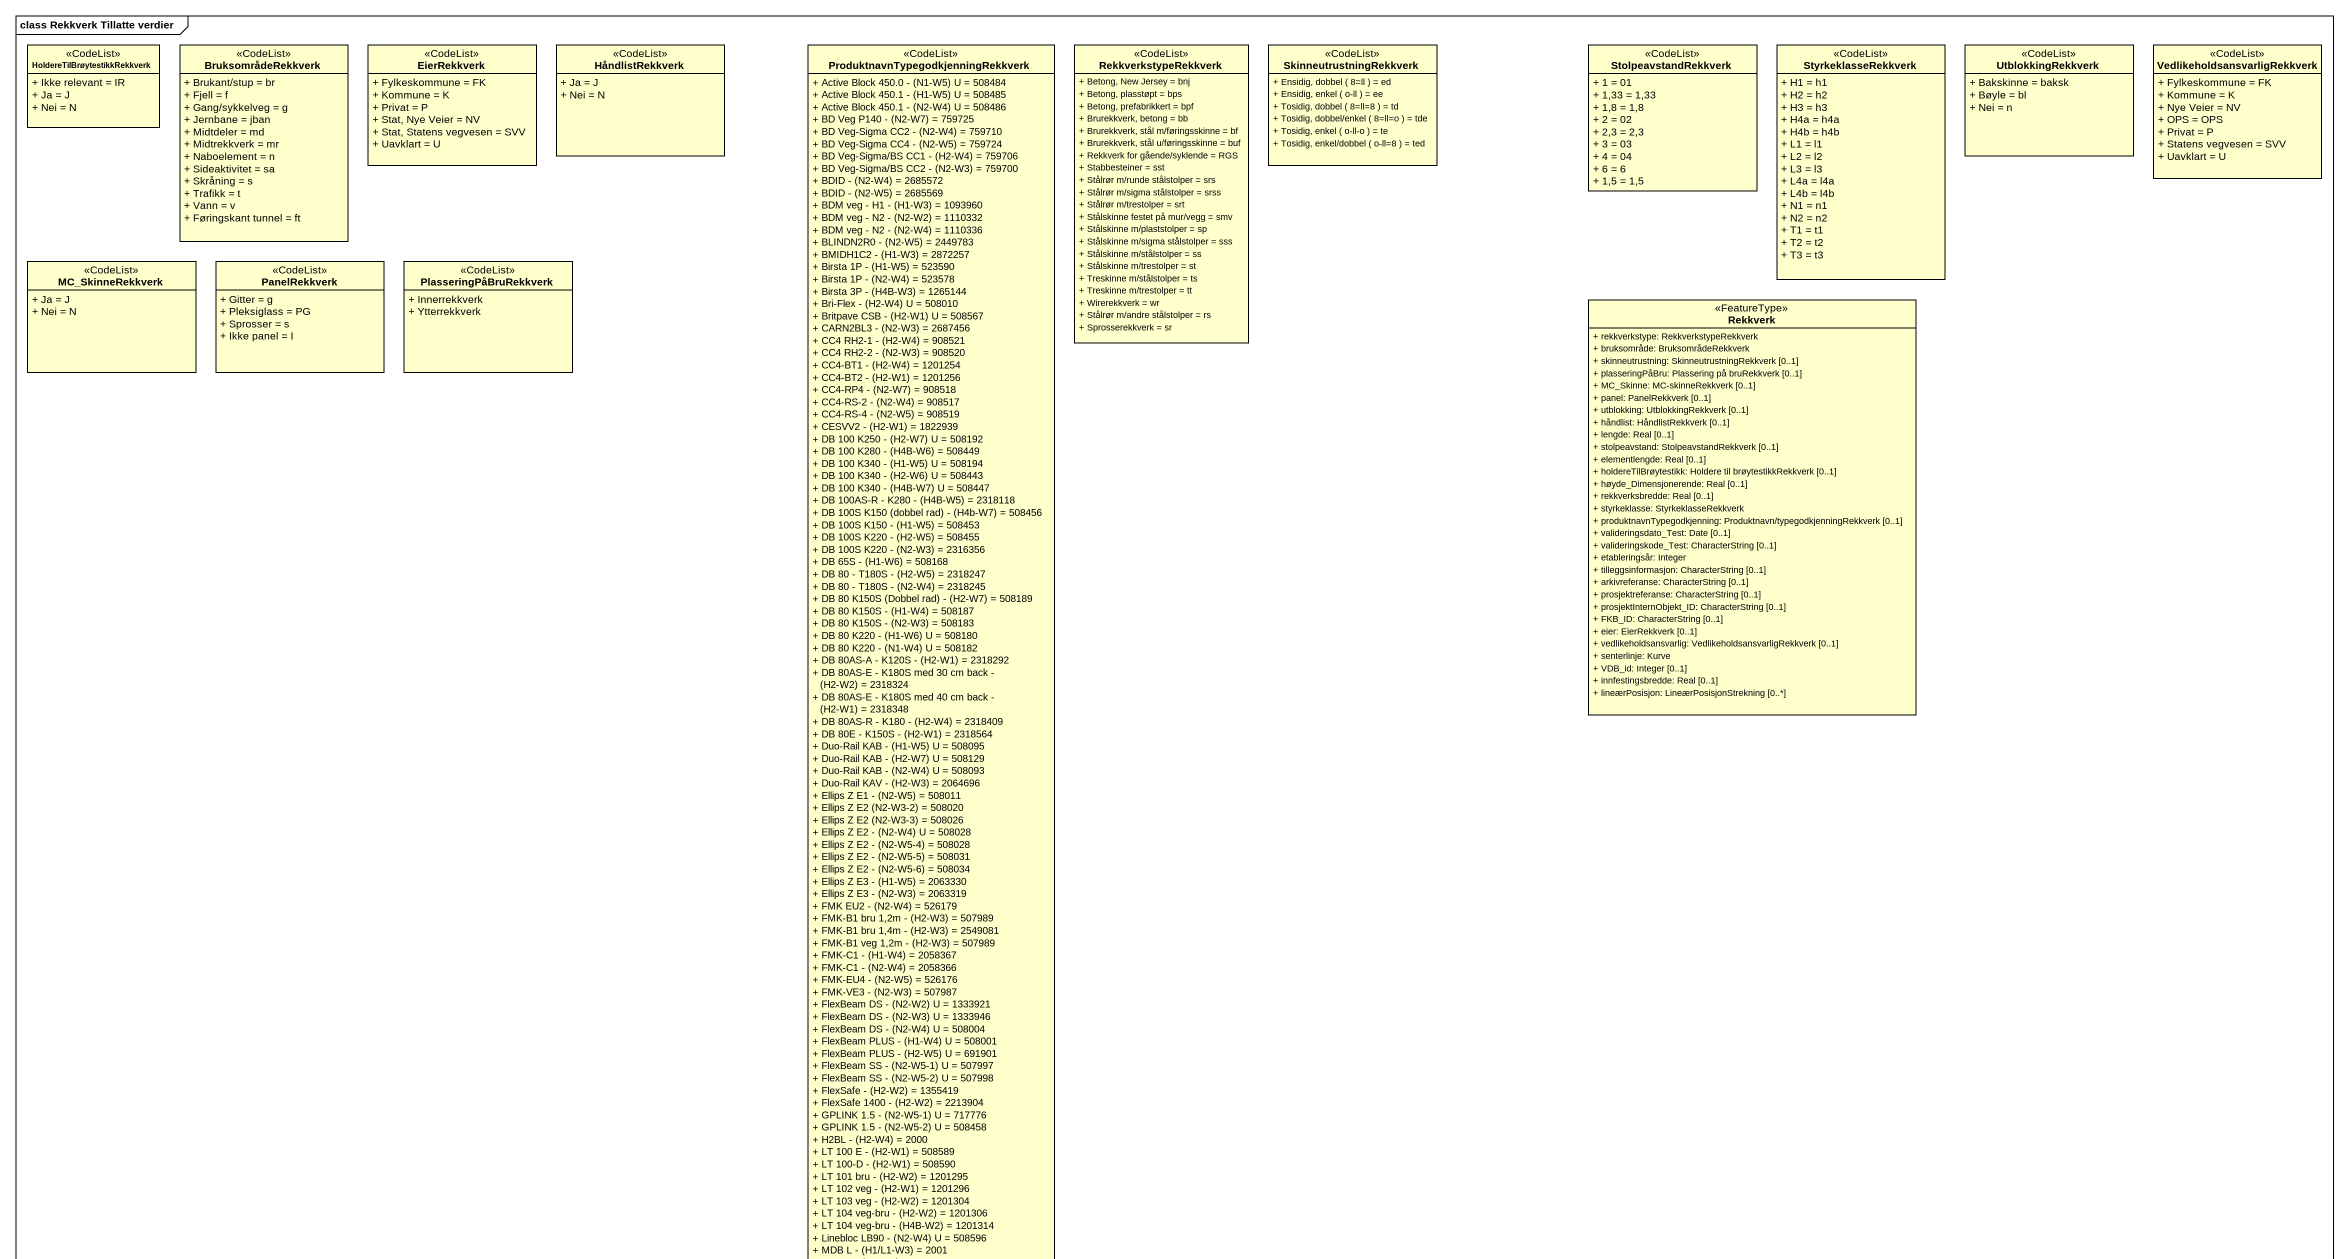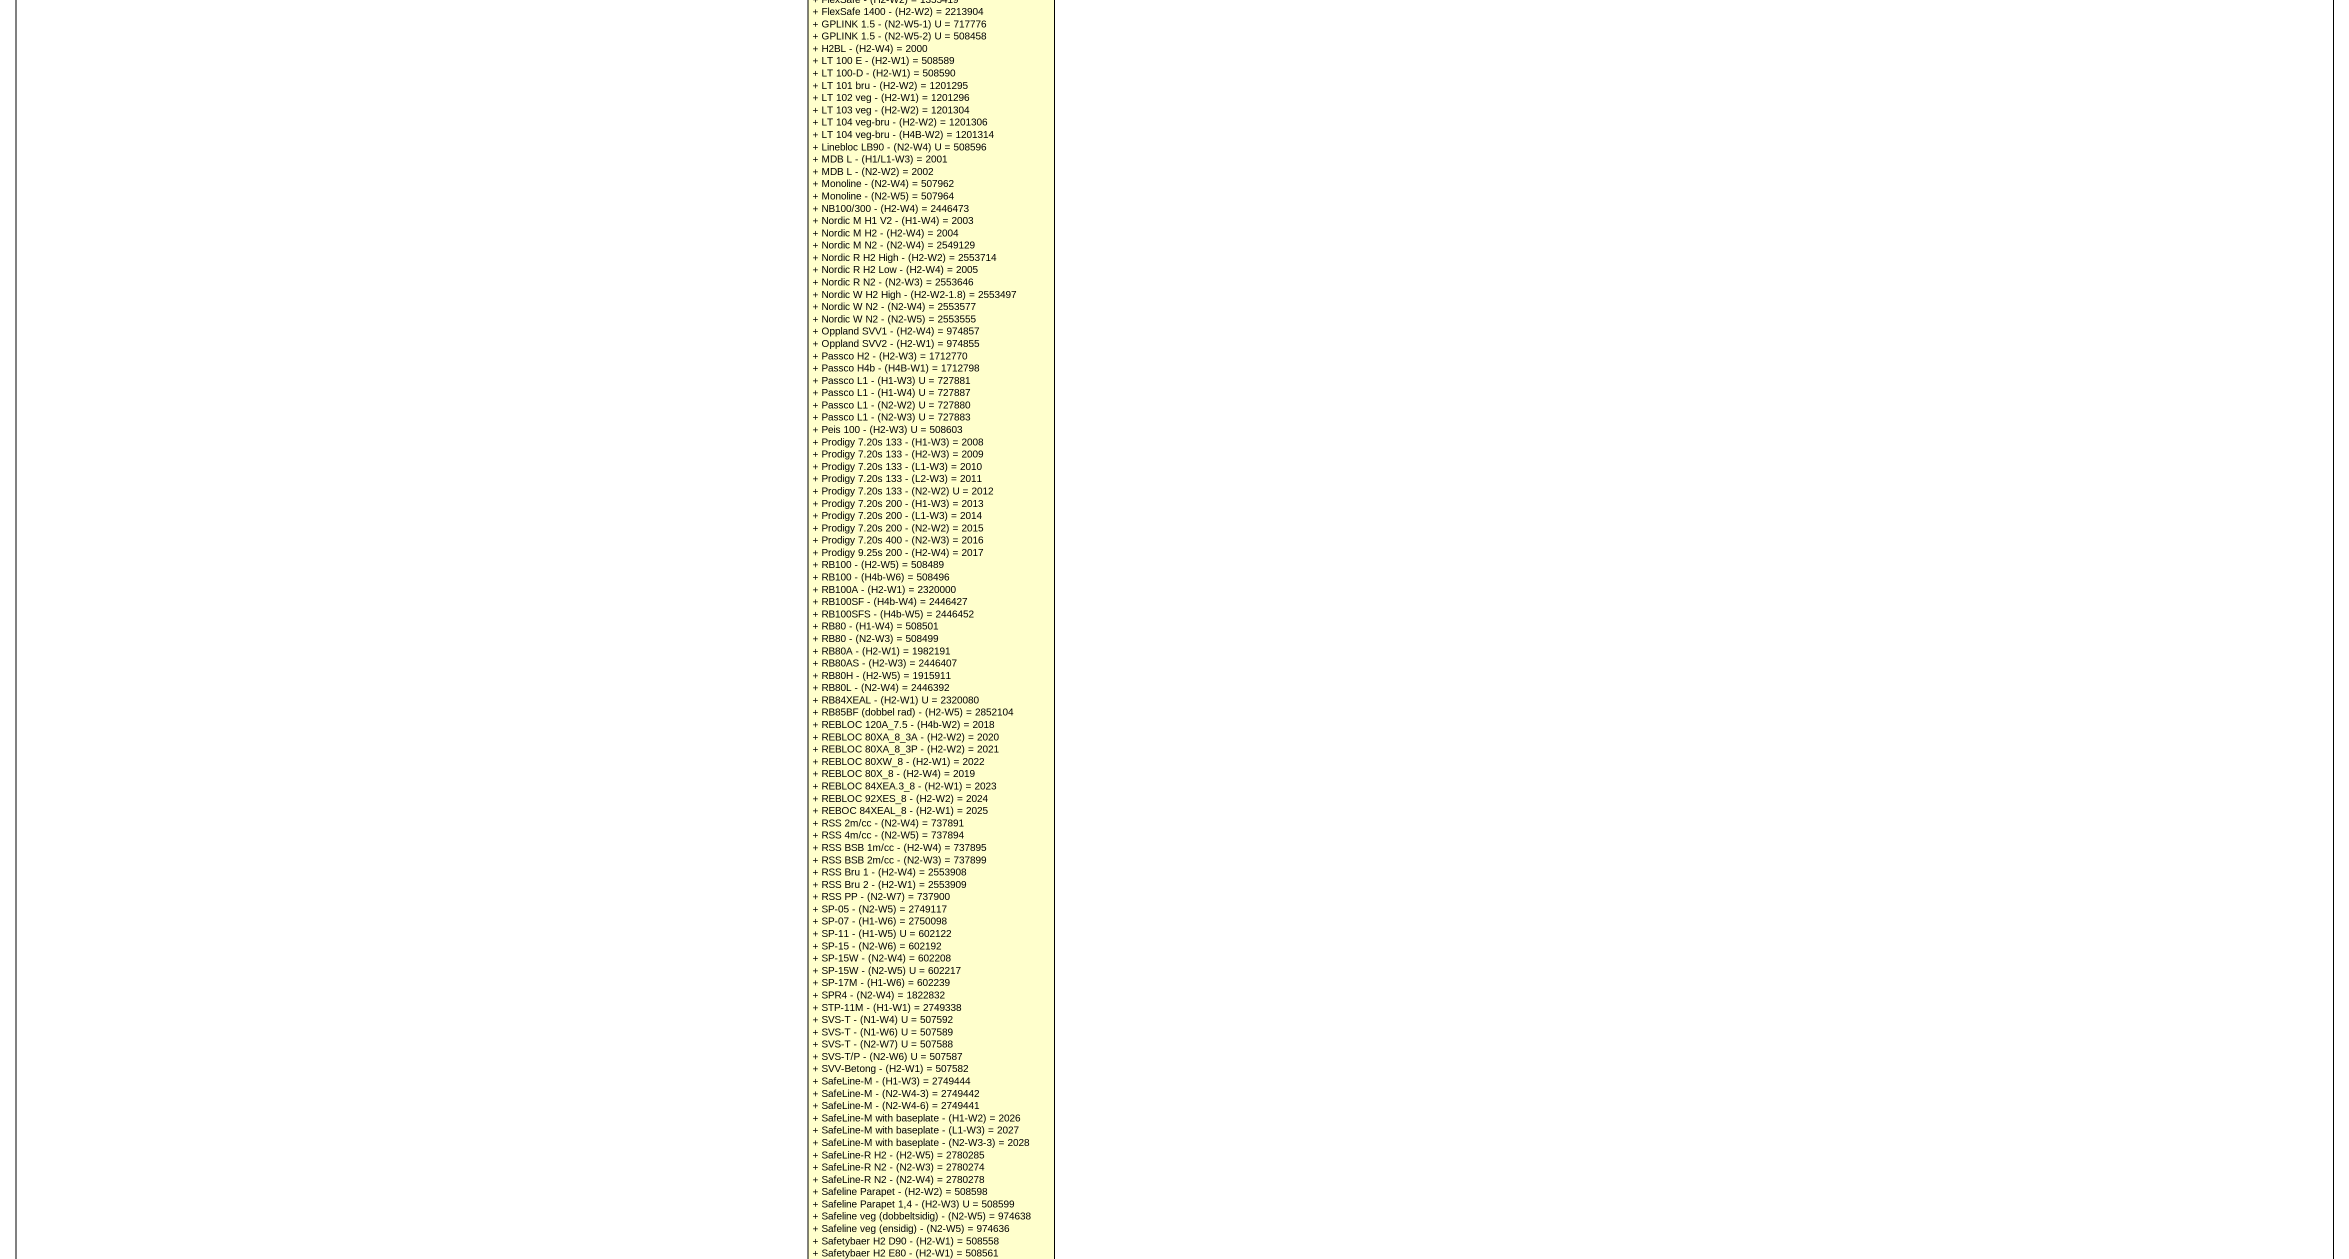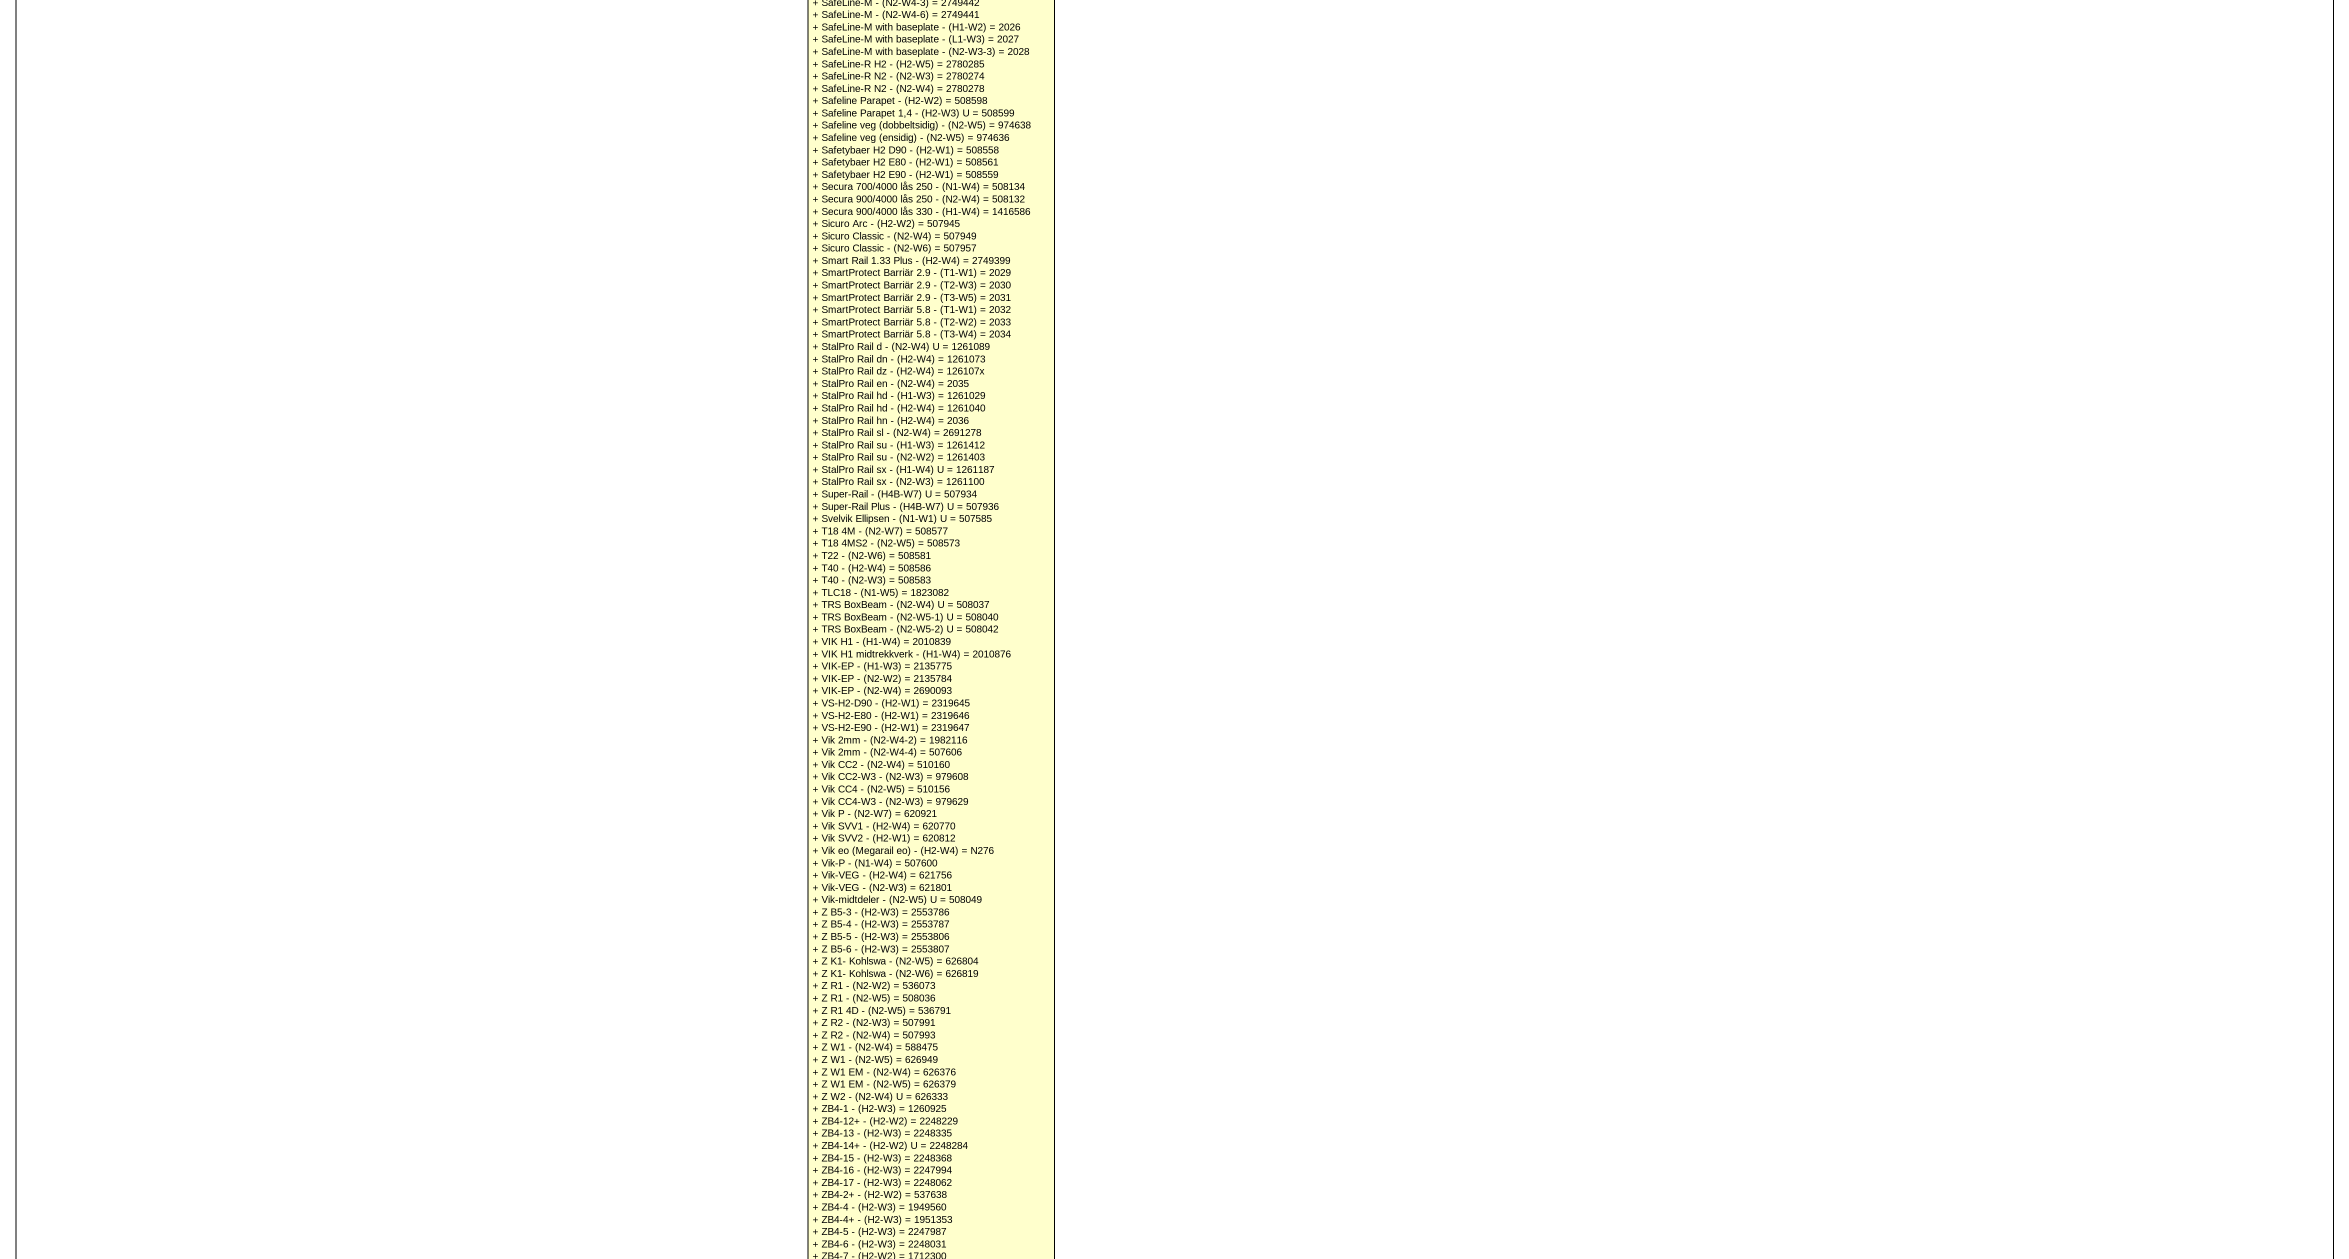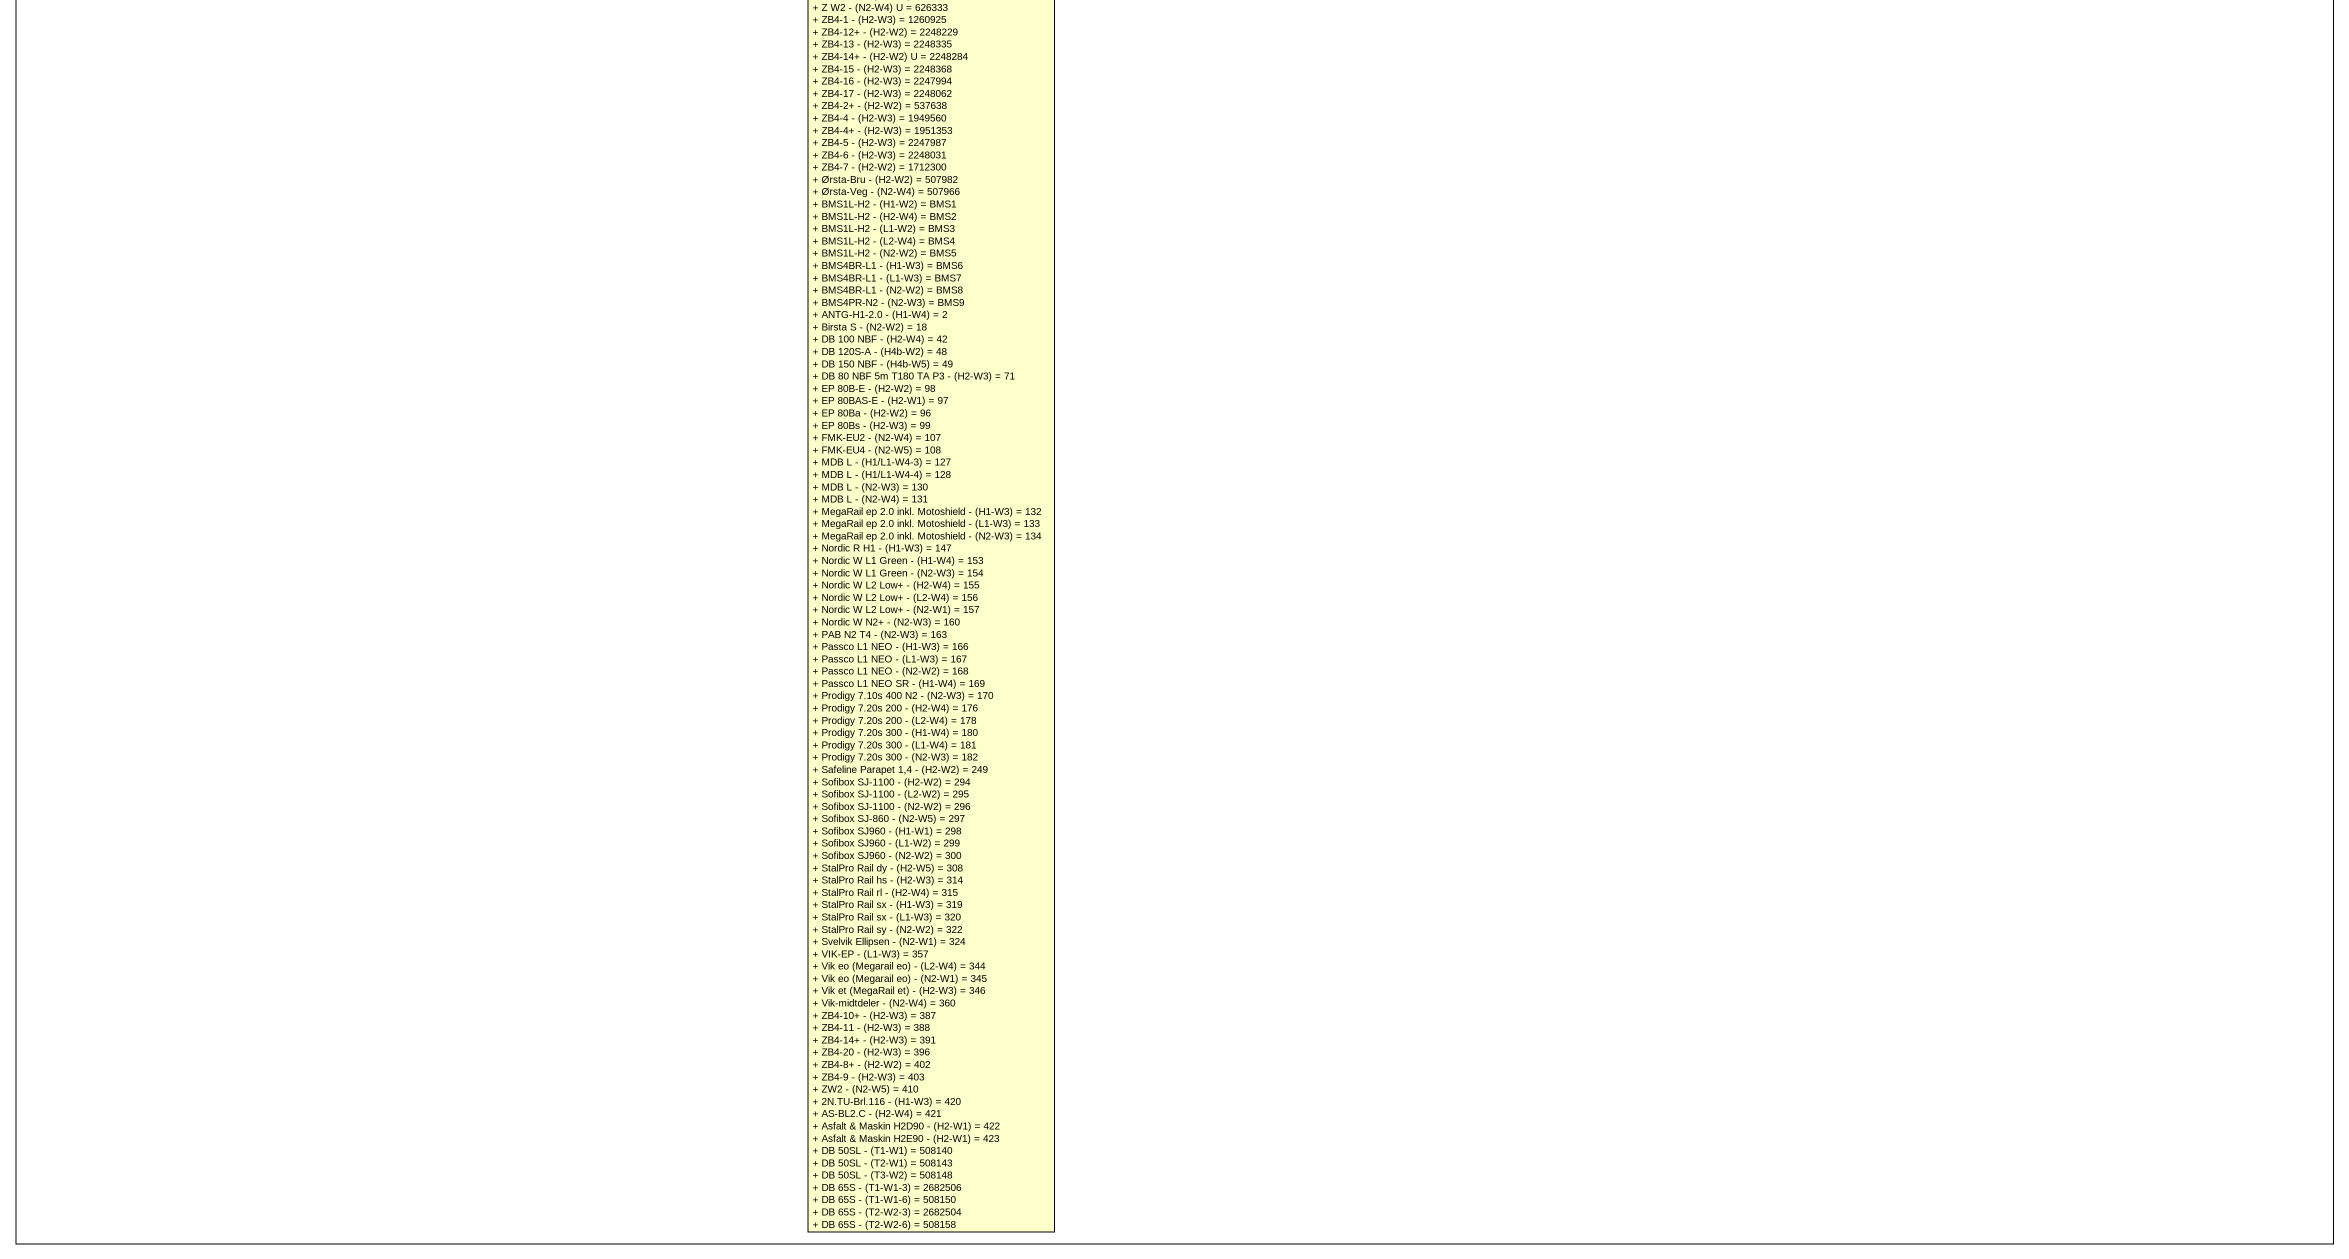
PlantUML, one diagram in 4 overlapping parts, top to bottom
@startuml
mainframe class Rekkverk Tillatte verdier
hide circle
hide empty members
skinparam classAttributeIconSize 0
class "HoldereTilBrøytestikkRekkverk" as HoldereTilBrøytestikkRekkver <<CodeList>> {
  + Ikke relevant = IR
  + Ja = J
  + Nei = N
}
class BruksområdeRekkverk <<CodeList>> {
  + Brukant/stup = br
  + Fjell = f
  + Gang/sykkelveg = g
  + Jernbane = jban
  + Midtdeler = md
  + Midtrekkverk = mr
  + Naboelement = n
  + Sideaktivitet = sa
  + Skråning = s
  + Trafikk = t
  + Vann = v
  + Føringskant tunnel = ft
}
class EierRekkverk <<CodeList>> {
  + Fylkeskommune = FK
  + Kommune = K
  + Privat = P
  + Stat, Nye Veier = NV
  + Stat, Statens vegvesen = SVV
  + Uavklart = U
}
class HåndlistRekkverk <<CodeList>> {
  + Ja = J
  + Nei = N
}
class "ProduktnavnTypegodkjenningRekkverk" as ProduktnavnTypegodkjenningRe <<CodeList>> {
  {field} + Active Block 450.0 - (N1-W5) U = 508484
  {field} + Active Block 450.1 - (H1-W5) U = 508485
  {field} + Active Block 450.1 - (N2-W4) U = 508486
  {field} + BD Veg P140 - (N2-W7) = 759725
  {field} + BD Veg-Sigma CC2 - (N2-W4) = 759710
  {field} + BD Veg-Sigma CC4 - (N2-W5) = 759724
  {field} + BD Veg-Sigma/BS CC1 - (H2-W4) = 759706
  {field} + BD Veg-Sigma/BS CC2 - (N2-W3) = 759700
  {field} + BDID - (N2-W4) = 2685572
  {field} + BDID - (N2-W5) = 2685569
  {field} + BDM veg - H1 - (H1-W3) = 1093960
  {field} + BDM veg - N2 - (N2-W2) = 1110332
  {field} + BDM veg - N2 - (N2-W4) = 1110336
  {field} + BLINDN2R0 - (N2-W5) = 2449783
  {field} + BMIDH1C2 - (H1-W3) = 2872257
  {field} + Birsta 1P - (H1-W5) = 523590
  {field} + Birsta 1P - (N2-W4) = 523578
  {field} + Birsta 3P - (H4B-W3) = 1265144
  {field} + Bri-Flex - (H2-W4) U = 508010
  {field} + Britpave CSB - (H2-W1) U = 508567
  {field} + CARN2BL3 - (N2-W3) = 2687456
  {field} + CC4 RH2-1 - (H2-W4) = 908521
  {field} + CC4 RH2-2 - (N2-W3) = 908520
  {field} + CC4-BT1 - (H2-W4) = 1201254
  {field} + CC4-BT2 - (H2-W1) = 1201256
  {field} + CC4-RP4 - (N2-W7) = 908518
  {field} + CC4-RS-2 - (N2-W4) = 908517
  {field} + CC4-RS-4 - (N2-W5) = 908519
  {field} + CESVV2 - (H2-W1) = 1822939
  {field} + DB 100 K250 - (H2-W7) U = 508192
  {field} + DB 100 K280 - (H4B-W6) = 508449
  {field} + DB 100 K340 - (H1-W5) U = 508194
  {field} + DB 100 K340 - (H2-W6) U = 508443
  {field} + DB 100 K340 - (H4B-W7) U = 508447
  {field} + DB 100AS-R - K280 - (H4B-W5) = 2318118
  {field} + DB 100S K150 (dobbel rad) - (H4b-W7) = 508456
  {field} + DB 100S K150 - (H1-W5) = 508453
  {field} + DB 100S K220 - (H2-W5) = 508455
  {field} + DB 100S K220 - (N2-W3) = 2316356
  {field} + DB 65S - (H1-W6) = 508168
  {field} + DB 80 - T180S - (H2-W5) = 2318247
  {field} + DB 80 - T180S - (N2-W4) = 2318245
  {field} + DB 80 K150S (Dobbel rad) - (H2-W7) = 508189
  {field} + DB 80 K150S - (H1-W4) = 508187
  {field} + DB 80 K150S - (N2-W3) = 508183
  {field} + DB 80 K220 - (H1-W6) U = 508180
  {field} + DB 80 K220 - (N1-W4) U = 508182
  {field} + DB 80AS-A - K120S - (H2-W1) = 2318292
  {field} + DB 80AS-E - K180S med 30 cm back - (H2-W2) = 2318324
  {field} + DB 80AS-E - K180S med 40 cm back - (H2-W1) = 2318348
  {field} + DB 80AS-R - K180 - (H2-W4) = 2318409
  {field} + DB 80E - K150S - (H2-W1) = 2318564
  {field} + Duo-Rail KAB - (H1-W5) U = 508095
  {field} + Duo-Rail KAB - (H2-W7) U = 508129
  {field} + Duo-Rail KAB - (N2-W4) U = 508093
  {field} + Duo-Rail KAV - (H2-W3) = 2064696
  {field} + Ellips Z E1 - (N2-W5) = 508011
  {field} + Ellips Z E2 (N2-W3-2) = 508020
  {field} + Ellips Z E2 (N2-W3-3) = 508026
  {field} + Ellips Z E2 - (N2-W4) U = 508028
  {field} + Ellips Z E2 - (N2-W5-4) = 508028
  {field} + Ellips Z E2 - (N2-W5-5) = 508031
  {field} + Ellips Z E2 - (N2-W5-6) = 508034
  {field} + Ellips Z E3 - (H1-W5) = 2063330
  {field} + Ellips Z E3 - (N2-W3) = 2063319
  {field} + FMK EU2 - (N2-W4) = 526179
  {field} + FMK-B1 bru 1,2m - (H2-W3) = 507989
  {field} + FMK-B1 bru 1,4m - (H2-W3) = 2549081
  {field} + FMK-B1 veg 1,2m - (H2-W3) = 507989
  {field} + FMK-C1 - (H1-W4) = 2058367
  {field} + FMK-C1 - (N2-W4) = 2058366
  {field} + FMK-EU4 - (N2-W5) = 526176
  {field} + FMK-VE3 - (N2-W3) = 507987
  {field} + FlexBeam DS - (N2-W2) U = 1333921
  {field} + FlexBeam DS - (N2-W3) U = 1333946
  {field} + FlexBeam DS - (N2-W4) U = 508004
  {field} + FlexBeam PLUS - (H1-W4) U = 508001
  {field} + FlexBeam PLUS - (H2-W5) U = 691901
  {field} + FlexBeam SS - (N2-W5-1) U = 507997
  {field} + FlexBeam SS - (N2-W5-2) U = 507998
  {field} + FlexSafe - (H2-W2) = 1355419
  {field} + FlexSafe 1400 - (H2-W2) = 2213904
  {field} + GPLINK 1.5 - (N2-W5-1) U = 717776
  {field} + GPLINK 1.5 - (N2-W5-2) U = 508458
  {field} + H2BL - (H2-W4) = 2000
  {field} + LT 100 E - (H2-W1) = 508589
  {field} + LT 100-D - (H2-W1) = 508590
  {field} + LT 101 bru - (H2-W2) = 1201295
  {field} + LT 102 veg - (H2-W1) = 1201296
  {field} + LT 103 veg - (H2-W2) = 1201304
  {field} + LT 104 veg-bru - (H2-W2) = 1201306
  {field} + LT 104 veg-bru - (H4B-W2) = 1201314
  {field} + Linebloc LB90 - (N2-W4) U = 508596
  {field} + MDB L - (H1/L1-W3) = 2001
  {field} + MDB L - (N2-W2) = 2002
  {field} + Monoline - (N2-W4) = 507962
  {field} + Monoline - (N2-W5) = 507964
  {field} + NB100/300 - (H2-W4) = 2446473
  {field} + Nordic M H1 V2 - (H1-W4) = 2003
  {field} + Nordic M H2 - (H2-W4) = 2004
  {field} + Nordic M N2 - (N2-W4) = 2549129
  {field} + Nordic R H2 High - (H2-W2) = 2553714
  {field} + Nordic R H2 Low - (H2-W4) = 2005
  {field} + Nordic R N2 - (N2-W3) = 2553646
  {field} + Nordic W H2 High - (H2-W2-1.8) = 2553497
  {field} + Nordic W N2 - (N2-W4) = 2553577
  {field} + Nordic W N2 - (N2-W5) = 2553555
  {field} + Oppland SVV1 - (H2-W4) = 974857
  {field} + Oppland SVV2 - (H2-W1) = 974855
  {field} + Passco H2 - (H2-W3) = 1712770
  {field} + Passco H4b - (H4B-W1) = 1712798
  {field} + Passco L1 - (H1-W3) U = 727881
  {field} + Passco L1 - (H1-W4) U = 727887
  {field} + Passco L1 - (N2-W2) U = 727880
  {field} + Passco L1 - (N2-W3) U = 727883
  {field} + Peis 100 - (H2-W3) U = 508603
  {field} + Prodigy 7.20s 133 - (H1-W3) = 2008
  {field} + Prodigy 7.20s 133 - (H2-W3) = 2009
  {field} + Prodigy 7.20s 133 - (L1-W3) = 2010
  {field} + Prodigy 7.20s 133 - (L2-W3) = 2011
  {field} + Prodigy 7.20s 133 - (N2-W2) U = 2012
  {field} + Prodigy 7.20s 200 - (H1-W3) = 2013
  {field} + Prodigy 7.20s 200 - (L1-W3) = 2014
  {field} + Prodigy 7.20s 200 - (N2-W2) = 2015
  {field} + Prodigy 7.20s 400 - (N2-W3) = 2016
  {field} + Prodigy 9.25s 200 - (H2-W4) = 2017
  {field} + RB100 - (H2-W5) = 508489
  {field} + RB100 - (H4b-W6) = 508496
  {field} + RB100A - (H2-W1) = 2320000
  {field} + RB100SF - (H4b-W4) = 2446427
  {field} + RB100SFS - (H4b-W5) = 2446452
  {field} + RB80 - (H1-W4) = 508501
  {field} + RB80 - (N2-W3) = 508499
  {field} + RB80A - (H2-W1) = 1982191
  {field} + RB80AS - (H2-W3) = 2446407
  {field} + RB80H - (H2-W5) = 1915911
  {field} + RB80L - (N2-W4) = 2446392
  {field} + RB84XEAL - (H2-W1) U = 2320080
  {field} + RB85BF (dobbel rad) - (H2-W5) = 2852104
  {field} + REBLOC 120A_7.5 - (H4b-W2) = 2018
  {field} + REBLOC 80XA_8_3A - (H2-W2) = 2020
  {field} + REBLOC 80XA_8_3P - (H2-W2) = 2021
  {field} + REBLOC 80XW_8 - (H2-W1) = 2022
  {field} + REBLOC 80X_8 - (H2-W4) = 2019
  {field} + REBLOC 84XEA.3_8 - (H2-W1) = 2023
  {field} + REBLOC 92XES_8 - (H2-W2) = 2024
  {field} + REBOC 84XEAL_8 - (H2-W1) = 2025
  {field} + RSS 2m/cc - (N2-W4) = 737891
  {field} + RSS 4m/cc - (N2-W5) = 737894
  {field} + RSS BSB 1m/cc - (H2-W4) = 737895
  {field} + RSS BSB 2m/cc - (N2-W3) = 737899
  {field} + RSS Bru 1 - (H2-W4) = 2553908
  {field} + RSS Bru 2 - (H2-W1) = 2553909
  {field} + RSS PP - (N2-W7) = 737900
  {field} + SP-05 - (N2-W5) = 2749117
  {field} + SP-07 - (H1-W6) = 2750098
  {field} + SP-11 - (H1-W5) U = 602122
  {field} + SP-15 - (N2-W6) = 602192
  {field} + SP-15W - (N2-W4) = 602208
  {field} + SP-15W - (N2-W5) U = 602217
  {field} + SP-17M - (H1-W6) = 602239
  {field} + SPR4 - (N2-W4) = 1822832
  {field} + STP-11M - (H1-W1) = 2749338
  {field} + SVS-T - (N1-W4) U = 507592
  {field} + SVS-T - (N1-W6) U = 507589
  {field} + SVS-T - (N2-W7) U = 507588
  {field} + SVS-T/P - (N2-W6) U = 507587
  {field} + SVV-Betong - (H2-W1) = 507582
  {field} + SafeLine-M - (H1-W3) = 2749444
  {field} + SafeLine-M - (N2-W4-3) = 2749442
  {field} + SafeLine-M - (N2-W4-6) = 2749441
  {field} + SafeLine-M with baseplate - (H1-W2) = 2026
  {field} + SafeLine-M with baseplate - (L1-W3) = 2027
  {field} + SafeLine-M with baseplate - (N2-W3-3) = 2028
  {field} + SafeLine-R H2 - (H2-W5) = 2780285
  {field} + SafeLine-R N2 - (N2-W3) = 2780274
  {field} + SafeLine-R N2 - (N2-W4) = 2780278
  {field} + Safeline Parapet - (H2-W2) = 508598
  {field} + Safeline Parapet 1,4 - (H2-W3) U = 508599
  {field} + Safeline veg (dobbeltsidig) - (N2-W5) = 974638
  {field} + Safeline veg (ensidig) - (N2-W5) = 974636
  {field} + Safetybaer H2 D90 - (H2-W1) = 508558
  {field} + Safetybaer H2 E80 - (H2-W1) = 508561
  {field} + Safetybaer H2 E90 - (H2-W1) = 508559
  {field} + Secura 700/4000 lås 250 - (N1-W4) = 508134
  {field} + Secura 900/4000 lås 250 - (N2-W4) = 508132
  {field} + Secura 900/4000 lås 330 - (H1-W4) = 1416586
  {field} + Sicuro Arc - (H2-W2) = 507945
  {field} + Sicuro Classic - (N2-W4) = 507949
  {field} + Sicuro Classic - (N2-W6) = 507957
  {field} + Smart Rail 1.33 Plus - (H2-W4) = 2749399
  {field} + SmartProtect Barriär 2.9 - (T1-W1) = 2029
  {field} + SmartProtect Barriär 2.9 - (T2-W3) = 2030
  {field} + SmartProtect Barriär 2.9 - (T3-W5) = 2031
  {field} + SmartProtect Barriär 5.8 - (T1-W1) = 2032
  {field} + SmartProtect Barriär 5.8 - (T2-W2) = 2033
  {field} + SmartProtect Barriär 5.8 - (T3-W4) = 2034
  {field} + StalPro Rail d - (N2-W4) U = 1261089
  {field} + StalPro Rail dn - (H2-W4) = 1261073
  {field} + StalPro Rail dz - (H2-W4) = 126107x
  {field} + StalPro Rail en - (N2-W4) = 2035
  {field} + StalPro Rail hd - (H1-W3) = 1261029
  {field} + StalPro Rail hd - (H2-W4) = 1261040
  {field} + StalPro Rail hn - (H2-W4) = 2036
  {field} + StalPro Rail sl - (N2-W4) = 2691278
  {field} + StalPro Rail su - (H1-W3) = 1261412
  {field} + StalPro Rail su - (N2-W2) = 1261403
  {field} + StalPro Rail sx - (H1-W4) U = 1261187
  {field} + StalPro Rail sx - (N2-W3) = 1261100
  {field} + Super-Rail - (H4B-W7) U = 507934
  {field} + Super-Rail Plus - (H4B-W7) U = 507936
  {field} + Svelvik Ellipsen - (N1-W1) U = 507585
  {field} + T18 4M - (N2-W7) = 508577
  {field} + T18 4MS2 - (N2-W5) = 508573
  {field} + T22 - (N2-W6) = 508581
  {field} + T40 - (H2-W4) = 508586
  {field} + T40 - (N2-W3) = 508583
  {field} + TLC18 - (N1-W5) = 1823082
  {field} + TRS BoxBeam - (N2-W4) U = 508037
  {field} + TRS BoxBeam - (N2-W5-1) U = 508040
  {field} + TRS BoxBeam - (N2-W5-2) U = 508042
  {field} + VIK H1 - (H1-W4) = 2010839
  {field} + VIK H1 midtrekkverk - (H1-W4) = 2010876
  {field} + VIK-EP - (H1-W3) = 2135775
  {field} + VIK-EP - (N2-W2) = 2135784
  {field} + VIK-EP - (N2-W4) = 2690093
  {field} + VS-H2-D90 - (H2-W1) = 2319645
  {field} + VS-H2-E80 - (H2-W1) = 2319646
  {field} + VS-H2-E90 - (H2-W1) = 2319647
  {field} + Vik 2mm - (N2-W4-2) = 1982116
  {field} + Vik 2mm - (N2-W4-4) = 507606
  {field} + Vik CC2 - (N2-W4) = 510160
  {field} + Vik CC2-W3 - (N2-W3) = 979608
  {field} + Vik CC4 - (N2-W5) = 510156
  {field} + Vik CC4-W3 - (N2-W3) = 979629
  {field} + Vik P - (N2-W7) = 620921
  {field} + Vik SVV1 - (H2-W4) = 620770
  {field} + Vik SVV2 - (H2-W1) = 620812
  {field} + Vik eo (Megarail eo) - (H2-W4) = N276
  {field} + Vik-P - (N1-W4) = 507600
  {field} + Vik-VEG - (H2-W4) = 621756
  {field} + Vik-VEG - (N2-W3) = 621801
  {field} + Vik-midtdeler - (N2-W5) U = 508049
  {field} + Z B5-3 - (H2-W3) = 2553786
  {field} + Z B5-4 - (H2-W3) = 2553787
  {field} + Z B5-5 - (H2-W3) = 2553806
  {field} + Z B5-6 - (H2-W3) = 2553807
  {field} + Z K1- Kohlswa - (N2-W5) = 626804
  {field} + Z K1- Kohlswa - (N2-W6) = 626819
  {field} + Z R1 - (N2-W2) = 536073
  {field} + Z R1 - (N2-W5) = 508036
  {field} + Z R1 4D - (N2-W5) = 536791
  {field} + Z R2 - (N2-W3) = 507991
  {field} + Z R2 - (N2-W4) = 507993
  {field} + Z W1 - (N2-W4) = 588475
  {field} + Z W1 - (N2-W5) = 626949
  {field} + Z W1 EM - (N2-W4) = 626376
  {field} + Z W1 EM - (N2-W5) = 626379
  {field} + Z W2 - (N2-W4) U = 626333
  {field} + ZB4-1 - (H2-W3) = 1260925
  {field} + ZB4-12+ - (H2-W2) = 2248229
  {field} + ZB4-13 - (H2-W3) = 2248335
  {field} + ZB4-14+ - (H2-W2) U = 2248284
  {field} + ZB4-15 - (H2-W3) = 2248368
  {field} + ZB4-16 - (H2-W3) = 2247994
  {field} + ZB4-17 - (H2-W3) = 2248062
  {field} + ZB4-2+ - (H2-W2) = 537638
  {field} + ZB4-4 - (H2-W3) = 1949560
  {field} + ZB4-4+ - (H2-W3) = 1951353
  {field} + ZB4-5 - (H2-W3) = 2247987
  {field} + ZB4-6 - (H2-W3) = 2248031
  {field} + ZB4-7 - (H2-W2) = 1712300
  {field} + Ørsta-Bru - (H2-W2) = 507982
  {field} + Ørsta-Veg - (N2-W4) = 507966
  {field} + BMS1L-H2 - (H1-W2) = BMS1
  {field} + BMS1L-H2 - (H2-W4) = BMS2
  {field} + BMS1L-H2 - (L1-W2) = BMS3
  {field} + BMS1L-H2 - (L2-W4) = BMS4
  {field} + BMS1L-H2 - (N2-W2) = BMS5
  {field} + BMS4BR-L1 - (H1-W3) = BMS6
  {field} + BMS4BR-L1 - (L1-W3) = BMS7
  {field} + BMS4BR-L1 - (N2-W2) = BMS8
  {field} + BMS4PR-N2 - (N2-W3) = BMS9
  {field} + ANTG-H1-2.0 - (H1-W4) = 2
  {field} + Birsta S - (N2-W2) = 18
  {field} + DB 100 NBF - (H2-W4) = 42
  {field} + DB 120S-A - (H4b-W2) = 48
  {field} + DB 150 NBF - (H4b-W5) = 49
  {field} + DB 80 NBF 5m T180 TA P3 - (H2-W3) = 71
  {field} + EP 80B-E - (H2-W2) = 98
  {field} + EP 80BAS-E - (H2-W1) = 97
  {field} + EP 80Ba - (H2-W2) = 96
  {field} + EP 80Bs - (H2-W3) = 99
  {field} + FMK-EU2 - (N2-W4) = 107
  {field} + FMK-EU4 - (N2-W5) = 108
  {field} + MDB L - (H1/L1-W4-3) = 127
  {field} + MDB L - (H1/L1-W4-4) = 128
  {field} + MDB L - (N2-W3) = 130
  {field} + MDB L - (N2-W4) = 131
  {field} + MegaRail ep 2.0 inkl. Motoshield - (H1-W3) = 132
  {field} + MegaRail ep 2.0 inkl. Motoshield - (L1-W3) = 133
  {field} + MegaRail ep 2.0 inkl. Motoshield - (N2-W3) = 134
  {field} + Nordic R H1 - (H1-W3) = 147
  {field} + Nordic W L1 Green - (H1-W4) = 153
  {field} + Nordic W L1 Green - (N2-W3) = 154
  {field} + Nordic W L2 Low+ - (H2-W4) = 155
  {field} + Nordic W L2 Low+ - (L2-W4) = 156
  {field} + Nordic W L2 Low+ - (N2-W1) = 157
  {field} + Nordic W N2+ - (N2-W3) = 160
  {field} + PAB N2 T4 - (N2-W3) = 163
  {field} + Passco L1 NEO - (H1-W3) = 166
  {field} + Passco L1 NEO - (L1-W3) = 167
  {field} + Passco L1 NEO - (N2-W2) = 168
  {field} + Passco L1 NEO SR - (H1-W4) = 169
  {field} + Prodigy 7.10s 400 N2 - (N2-W3) = 170
  {field} + Prodigy 7.20s 200 - (H2-W4) = 176
  {field} + Prodigy 7.20s 200 - (L2-W4) = 178
  {field} + Prodigy 7.20s 300 - (H1-W4) = 180
  {field} + Prodigy 7.20s 300 - (L1-W4) = 181
  {field} + Prodigy 7.20s 300 - (N2-W3) = 182
  {field} + Safeline Parapet 1,4 - (H2-W2) = 249
  {field} + Sofibox SJ-1100 - (H2-W2) = 294
  {field} + Sofibox SJ-1100 - (L2-W2) = 295
  {field} + Sofibox SJ-1100 - (N2-W2) = 296
  {field} + Sofibox SJ-860 - (N2-W5) = 297
  {field} + Sofibox SJ960 - (H1-W1) = 298
  {field} + Sofibox SJ960 - (L1-W2) = 299
  {field} + Sofibox SJ960 - (N2-W2) = 300
  {field} + StalPro Rail dy - (H2-W5) = 308
  {field} + StalPro Rail hs - (H2-W3) = 314
  {field} + StalPro Rail rl - (H2-W4) = 315
  {field} + StalPro Rail sx - (H1-W3) = 319
  {field} + StalPro Rail sx - (L1-W3) = 320
  {field} + StalPro Rail sy - (N2-W2) = 322
  {field} + Svelvik Ellipsen - (N2-W1) = 324
  {field} + VIK-EP - (L1-W3) = 357
  {field} + Vik eo (Megarail eo) - (L2-W4) = 344
  {field} + Vik eo (Megarail eo) - (N2-W1) = 345
  {field} + Vik et (MegaRail et) - (H2-W3) = 346
  {field} + Vik-midtdeler - (N2-W4) = 360
  {field} + ZB4-10+ - (H2-W3) = 387
  {field} + ZB4-11 - (H2-W3) = 388
  {field} + ZB4-14+ - (H2-W3) = 391
  {field} + ZB4-20 - (H2-W3) = 396
  {field} + ZB4-8+ - (H2-W2) = 402
  {field} + ZB4-9 - (H2-W3) = 403
  {field} + ZW2 - (N2-W5) = 410
  {field} + 2N.TU-Brl.116 - (H1-W3) = 420
  {field} + AS-BL2.C - (H2-W4) = 421
  {field} + Asfalt & Maskin H2D90 - (H2-W1) = 422
  {field} + Asfalt & Maskin H2E90 - (H2-W1) = 423
  {field} + DB 50SL - (T1-W1) = 508140
  {field} + DB 50SL - (T2-W1) = 508143
  {field} + DB 50SL - (T3-W2) = 508148
  {field} + DB 65S - (T1-W1-3) = 2682506
  {field} + DB 65S - (T1-W1-6) = 508150
  {field} + DB 65S - (T2-W2-3) = 2682504
  {field} + DB 65S - (T2-W2-6) = 508158
}
class RekkverkstypeRekkverk <<CodeList>> {
  + Betong, New Jersey = bnj
  + Betong, plasstøpt = bps
  + Betong, prefabrikkert = bpf
  + Brurekkverk, betong = bb
  + Brurekkverk, stål m/føringsskinne = bf
  + Brurekkverk, stål u/føringsskinne = buf
  + Rekkverk for gående/syklende = RGS
  + Stabbesteiner = sst
  + Stålrør m/runde stålstolper = srs
  + Stålrør m/sigma stålstolper = srss
  + Stålrør m/trestolper = srt
  + Stålskinne festet på mur/vegg = smv
  + Stålskinne m/plaststolper = sp
  + Stålskinne m/sigma stålstolper = sss
  + Stålskinne m/stålstolper = ss
  + Stålskinne m/trestolper = st
  + Treskinne m/stålstolper = ts
  + Treskinne m/trestolper = tt
  + Wirerekkverk = wr
  + Stålrør m/andre stålstolper = rs
  + Sprosserekkverk = sr
}
class SkinneutrustningRekkverk <<CodeList>> {
  {field} + Ensidig, dobbel ( 8=ll ) = ed
  {field} + Ensidig, enkel ( o-ll ) = ee
  {field} + Tosidig, dobbel ( 8=ll=8 ) = td
  {field} + Tosidig, dobbel/enkel ( 8=ll=o ) = tde
  {field} + Tosidig, enkel ( o-ll-o ) = te
  {field} + Tosidig, enkel/dobbel ( o-ll=8 ) = ted
}
class StolpeavstandRekkverk <<CodeList>> {
  + 1 = 01
  + 1,33 = 1,33
  + 1,8 = 1,8
  + 2 = 02
  + 2,3 = 2,3
  + 3 = 03
  + 4 = 04
  + 6 = 6
  + 1,5 = 1,5
}
class StyrkeklasseRekkverk <<CodeList>> {
  + H1 = h1
  + H2 = h2
  + H3 = h3
  + H4a = h4a
  + H4b = h4b
  + L1 = l1
  + L2 = l2
  + L3 = l3
  + L4a = l4a
  + L4b = l4b
  + N1 = n1
  + N2 = n2
  + T1 = t1
  + T2 = t2
  + T3 = t3
}
class UtblokkingRekkverk <<CodeList>> {
  + Bakskinne = baksk
  + Bøyle = bl
  + Nei = n
}
class "VedlikeholdsansvarligRekkverk" as VedlikeholdsansvarligRekkver <<CodeList>> {
  + Fylkeskommune = FK
  + Kommune = K
  + Nye Veier = NV
  + OPS = OPS
  + Privat = P
  + Statens vegvesen = SVV
  + Uavklart = U
}
class MC_SkinneRekkverk <<CodeList>> {
  + Ja = J
  + Nei = N
}
class PanelRekkverk <<CodeList>> {
  + Gitter = g
  + Pleksiglass = PG
  + Sprosser = s
  + Ikke panel = I
}
class PlasseringPåBruRekkverk <<CodeList>> {
  + Innerrekkverk
  + Ytterrekkverk
}
class Rekkverk <<FeatureType>> {
  + rekkverkstype: RekkverkstypeRekkverk
  + bruksområde: BruksområdeRekkverk
  + skinneutrustning: SkinneutrustningRekkverk [0..1]
  + plasseringPåBru: Plassering på bruRekkverk [0..1]
  + MC_Skinne: MC-skinneRekkverk [0..1]
  + panel: PanelRekkverk [0..1]
  + utblokking: UtblokkingRekkverk [0..1]
  + håndlist: HåndlistRekkverk [0..1]
  + lengde: Real [0..1]
  + stolpeavstand: StolpeavstandRekkverk [0..1]
  + elementlengde: Real [0..1]
  + holdereTilBrøytestikk: Holdere til brøytestikkRekkverk [0..1]
  + høyde_Dimensjonerende: Real [0..1]
  + rekkverksbredde: Real [0..1]
  + styrkeklasse: StyrkeklasseRekkverk
  + produktnavnTypegodkjenning: Produktnavn/typegodkjenningRekkverk [0..1]
  + valideringsdato_Test: Date [0..1]
  + valideringskode_Test: CharacterString [0..1]
  + etableringsår: Integer
  + tilleggsinformasjon: CharacterString [0..1]
  + arkivreferanse: CharacterString [0..1]
  + prosjektreferanse: CharacterString [0..1]
  + prosjektInternObjekt_ID: CharacterString [0..1]
  + FKB_ID: CharacterString [0..1]
  + eier: EierRekkverk [0..1]
  + vedlikeholdsansvarlig: VedlikeholdsansvarligRekkverk [0..1]
  + senterlinje: Kurve
  + VDB_id: Integer [0..1]
  + innfestingsbredde: Real [0..1]
  + lineærPosisjon: LineærPosisjonStrekning [0..*]
}
@enduml
